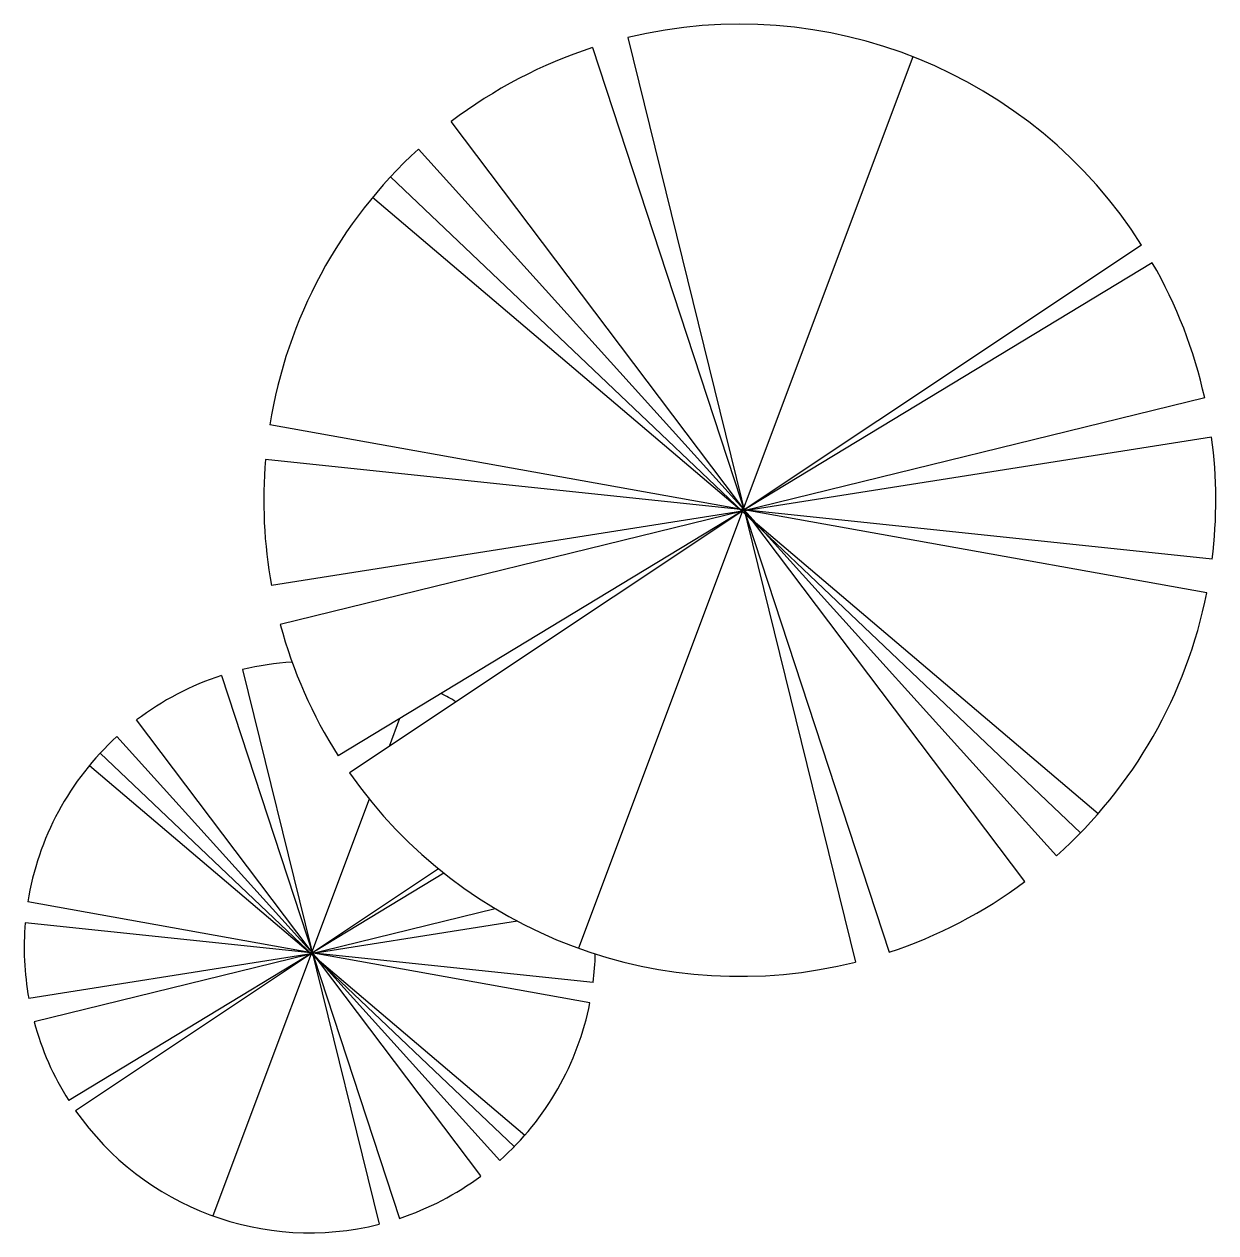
# Model space of a CAD drawing. Extents: x 600648 to 606907, y 185632 to 191979.
import ezdxf

# ---------------------------------------------------------------- set-up
doc = ezdxf.new("R2010")
doc.units = 0
doc.header["$LTSCALE"] = 8
doc.header["$MEASUREMENT"] = 0
doc.layers.add('WINDOW_TEXT', color=7, linetype='CONTINUOUS')

msp = doc.modelspace()

# ---------------------------------------------------------------- linework, layer by layer
at = {"layer": 'WINDOW_TEXT', "ltscale": 8}
for p, q in [((603818.9, 191909.1), (605014.9, 187054.3)), ((605315.7, 191808.1), (603559, 187127.3)), ((603633.9, 191856.7), (605191.6, 187105.6)), ((605903.3, 187476.6), (602891.3, 191467.5)), ((606070.1, 187612.8), (602718.9, 191323.3)), ((602572.3, 191177.6), (606196.2, 187733.3)), ((602478.5, 191070.3), (606289.2, 187834)), ((606517.3, 190819.3), (602357, 188048)), ((606573.2, 190726.8), (602297.3, 188137.5)), ((606848.4, 190016.6), (601993.4, 188826.8)), ((606859.1, 188993.2), (601938.4, 189875.7)), ((606884.8, 189810.3), (601947.2, 189031.3)), ((606887.7, 189170.4), (601916, 189693.3)), ((601795.6, 188590.4), (602513.2, 185677.5)), ((601684.6, 188559), (602619.2, 185708.3)), ((603046.2, 185930.9), (601239, 188325.4)), ((602619.7, 188332.7), (602564.8, 188186.5)), ((603146.3, 186012.6), (601135.5, 188238.9)), ((601047.6, 188151.5), (603221.9, 186084.9)), ((600991.4, 188087.1), (603277.7, 186145.3)), ((602460.9, 187909.6), (601639.6, 185721.3)), ((602853.1, 187520.6), (600882.6, 186327.4)), ((602824.6, 187543.5), (600918.4, 186273.8)), ((603619.7, 186840.9), (600667.3, 187370.3)), ((603122.1, 187334.5), (600700.3, 186741)), ((603636.8, 186947.2), (600653.8, 187260.9)), ((603239.1, 187268.6), (600672.6, 186863.7))]:
    msp.add_line(p, q, dxfattribs=at)
for centre, radius, start, end in [((604406.8, 189479.2), 2500, 32.41531, 103.60162), ((604406.8, 189479.2), 2500, 108.00849, 127.31476), ((604406.8, 189479.2), 2500, 132.46791, 170.87421), ((604406.8, 189479.2), 2500, 12.4139, 29.93714), ((604406.8, 189479.2), 2500, 352.90454, 7.61146), ((604406.8, 189479.2), 2500, 175.08726, 190.31934), ((604406.8, 189479.2), 2500, 311.70766, 348.79118), ((604406.8, 189479.2), 2500, 195.12767, 212.45796), ((602148.3, 187132.4), 1500, 93.54374, 103.60162), ((602148.3, 187132.4), 1500, 108.00849, 127.31476), ((602148.3, 187132.4), 1500, 59.19344, 62.64176), ((602148.3, 187132.4), 1500, 132.46791, 170.87421), ((604406.8, 189479.2), 2500, 214.92133, 284.07755), ((604406.8, 189479.2), 2500, 288.29568, 306.77033), ((602148.3, 187132.4), 1500, 7.58414, 7.61146), ((602148.3, 187132.4), 1500, 175.08726, 190.31934), ((602148.3, 187132.4), 1500, 352.90454, 358.65192), ((602148.3, 187132.4), 1500, 311.70766, 348.79118), ((602148.3, 187132.4), 1500, 195.12767, 212.45796), ((602148.3, 187132.4), 1500, 214.92133, 284.07755), ((602148.3, 187132.4), 1500, 288.29568, 306.77033)]:
    msp.add_arc(centre, radius, start, end, dxfattribs=at)

doc.saveas('drawing.dxf')
